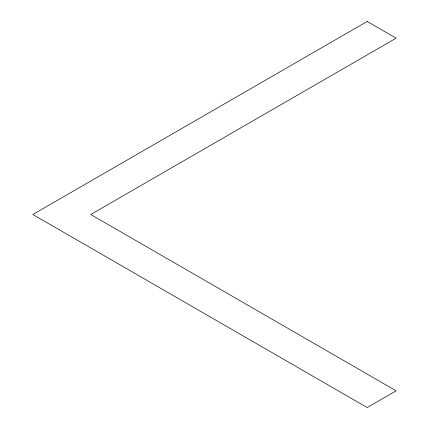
<?xml version="1.0" encoding="UTF-8"?>
<svg xmlns="http://www.w3.org/2000/svg" width="429" height="429" viewBox="0 0 429 429"><rect width="100%" height="100%" fill="white"/><g stroke="black" fill="none" stroke-linecap="round" stroke-linejoin="round"><path stroke-width="0.64" d="M367.208 21.45L32.835 214.5L367.208 407.55L396.165 390.83L90.75 214.5L396.165 38.17L367.208 21.45"/></g></svg>
